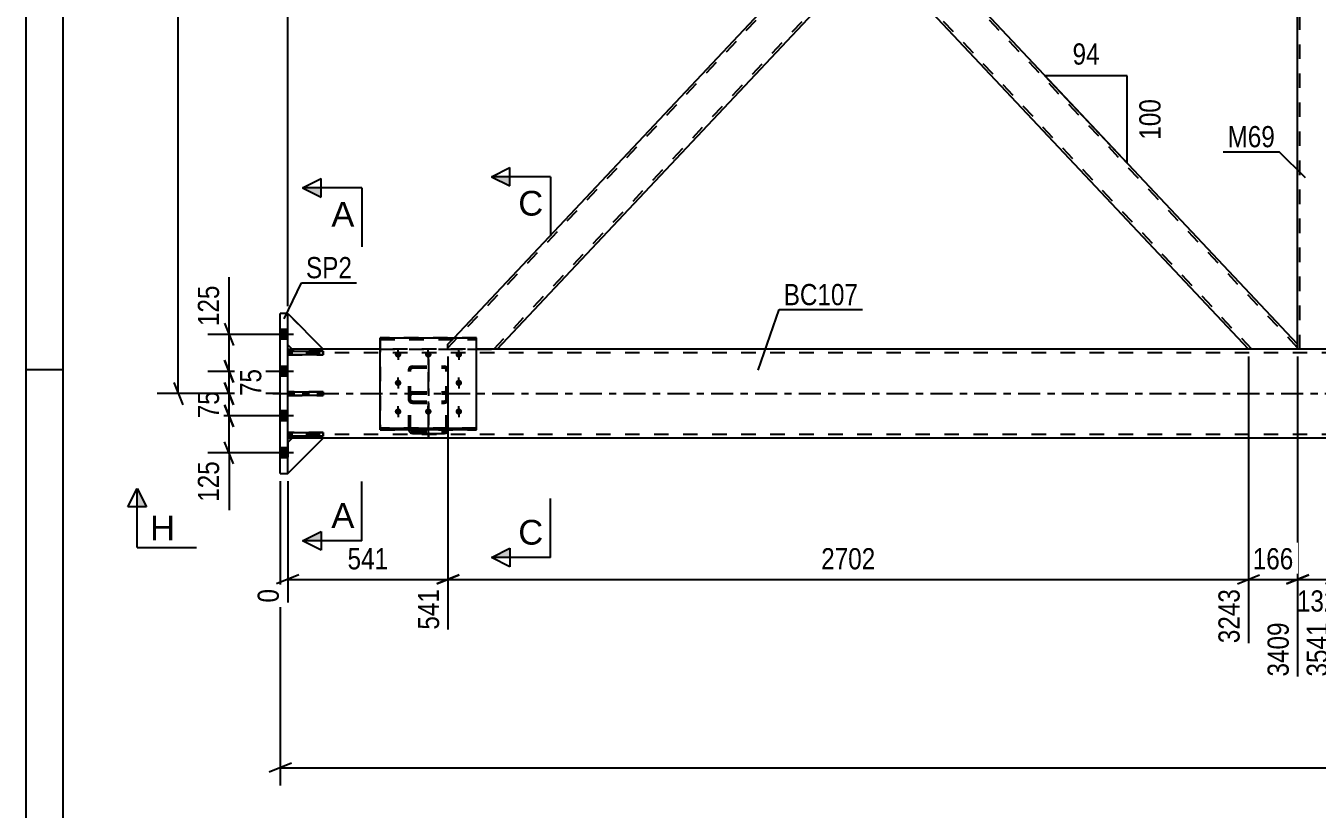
# Model space of a CAD drawing. Header units: millimetres. Extents: x -75 to 766, y -422 to 172.
# Drawn here: x -75.4 to 99, y -183.7 to -77.9 of the extents above; entities that cross this region are included whole.
import ezdxf

# ---------------------------------------------------------------- set-up
doc = ezdxf.new("R2010")
doc.units = ezdxf.units.MM
doc.linetypes.add('DXK_LINE_DOT2', pattern=[3.9198, 1.9599, -1.9599])
doc.linetypes.add('DXK_LINE_DOT3', pattern=[5.9187, 2.979, -0.9799, 0.9799, -0.9799])
doc.styles.add('Arial', font='ARIAL.TTF', dxfattribs={"height": 0.2})
doc.styles.add('Arial Narrow', font='ARIALN.TTF', dxfattribs={"height": 0.2})

# ---------------------------------------------------------------- blocks, each defined once
blk = doc.blocks.new('Unknown-386048478-15116')
at = {"color": 5, "linetype": 'Continuous'}
for p, q in [((-75.36, 171.6), (-75.36, -422.4)), ((-70.36, 166.6), (-70.36, -417.4)), ((-70.36, -124.4), (-75.36, -124.4))]:
    blk.add_line(p, q, dxfattribs=at)
blk = doc.blocks.new('Part-386048478-1387 - 1175')
at = {"color": 7, "linetype": 'DXK_LINE_DOT2'}
for p, q in [((-18.36, -121.41), (90.17, -6)), ((-12.17, -121.6), (96.36, -6.19)), ((96.36, -6), (89.73, -6)), ((42.62, -63.8), (39, -67.65)), ((-18.36, -120.94), (-17.53, -120.06)), ((-18.36, -121.6), (-18.36, -120.94)), ((-18.36, -121.6), (-11.73, -121.6))]:
    blk.add_line(p, q, dxfattribs=at)
at = {"color": 2, "linetype": 'Continuous'}
for p, q in [((-17.53, -120.06), (89.73, -6)), ((96.36, -6.66), (42.62, -63.8)), ((96.36, -6.66), (96.36, -6)), ((-11.73, -121.6), (39, -67.65))]:
    blk.add_line(p, q, dxfattribs=at)
blk = doc.blocks.new('Part-386048478-1396 - 1175')
at = {"color": 7, "linetype": 'DXK_LINE_DOT2'}
for p, q in [((101.64, -6), (96.36, -6)), ((96.36, -6.66), (96.36, -6)), ((96.68, -121.6), (96.68, -6)), ((101.32, -121.6), (101.32, -6)), ((101.64, -6.66), (101.64, -6)), ((96.36, -121.6), (96.36, -120.94)), ((101.64, -121.6), (96.36, -121.6)), ((101.64, -121.6), (101.64, -120.94))]:
    blk.add_line(p, q, dxfattribs=at)
at = {"color": 2, "linetype": 'Continuous'}
for p, q in [((96.36, -120.94), (96.36, -6.66)), ((101.64, -120.94), (101.64, -6.66))]:
    blk.add_line(p, q, dxfattribs=at)
blk = doc.blocks.new('Part-386048478-1403 - 1175')
at = {"color": 7, "linetype": 'DXK_LINE_DOT3'}
blk.add_line((-21, -133.58), (-21, -122.97), dxfattribs=at)
at = {"color": 7, "linetype": 'DXK_LINE_DOT2'}
for p, q in [((-23.6, -124.18), (-23.64, -124.36)), ((-23.64, -132.46), (-23.64, -124.36)), ((-23.5, -124.04), (-23.6, -124.18)), ((-23.34, -123.94), (-23.5, -124.04)), ((-23.4, -124.36), (-23.38, -124.27)), ((-23.4, -132.46), (-23.4, -124.36)), ((-23.38, -124.27), (-23.33, -124.2)), ((-23.16, -123.91), (-23.34, -123.94)), ((-23.33, -124.2), (-23.25, -124.15)), ((-23.25, -124.15), (-23.16, -124.13)), ((-23.16, -123.91), (-18.84, -123.91)), ((-23.16, -124.13), (-18.84, -124.13)), ((-18.66, -123.94), (-18.84, -123.91)), ((-18.84, -124.13), (-18.75, -124.15)), ((-18.75, -124.15), (-18.67, -124.2)), ((-18.67, -124.2), (-18.62, -124.27)), ((-18.5, -124.04), (-18.66, -123.94)), ((-18.62, -124.27), (-18.6, -124.36)), ((-18.6, -132.46), (-18.6, -124.36)), ((-18.4, -124.18), (-18.5, -124.04)), ((-18.36, -124.36), (-18.4, -124.18)), ((-18.36, -132.46), (-18.36, -124.36)), ((-23.64, -127.86), (-23.6, -127.67)), ((-23.64, -128.42), (-23.6, -128.59)), ((-23.6, -128.59), (-23.5, -128.74)), ((-23.5, -128.74), (-23.34, -128.83)), ((-23.38, -127.77), (-23.4, -127.86)), ((-23.38, -128.5), (-23.4, -128.42)), ((-23.33, -127.68), (-23.38, -127.77)), ((-23.33, -128.58), (-23.38, -128.5)), ((-23.34, -127.39), (-23.16, -127.35)), ((-23.34, -128.83), (-23.16, -128.87)), ((-23.25, -127.63), (-23.33, -127.68)), ((-23.25, -128.62), (-23.33, -128.58)), ((-23.16, -127.61), (-23.25, -127.63)), ((-23.16, -128.64), (-23.25, -128.62)), ((-23.16, -127.35), (-18.84, -127.35)), ((-23.16, -127.61), (-18.84, -127.61)), ((-23.16, -128.64), (-18.84, -128.64)), ((-23.16, -128.87), (-18.84, -128.87)), ((-18.84, -127.35), (-18.66, -127.39)), ((-18.75, -127.63), (-18.84, -127.61)), ((-18.75, -128.62), (-18.84, -128.64)), ((-18.84, -128.87), (-18.66, -128.83)), ((-18.67, -127.68), (-18.75, -127.63)), ((-18.67, -128.58), (-18.75, -128.62)), ((-18.62, -127.77), (-18.67, -127.68)), ((-18.62, -128.5), (-18.67, -128.58)), ((-18.66, -128.83), (-18.5, -128.74)), ((-18.6, -127.86), (-18.62, -127.77)), ((-18.6, -128.42), (-18.62, -128.5)), ((-18.5, -128.74), (-18.4, -128.59)), ((-18.4, -127.67), (-18.36, -127.86)), ((-18.4, -128.59), (-18.36, -128.42)), ((-23.63, -132.49), (-23.64, -132.46)), ((-23.4, -132.46), (-23.38, -132.56)), ((-18.62, -132.56), (-18.6, -132.46)), ((-18.36, -132.46), (-18.37, -132.49)), ((-23.38, -132.56), (-23.33, -132.64)), ((-23.33, -132.64), (-23.25, -132.7)), ((-23.25, -132.7), (-23.16, -132.72)), ((-23.16, -132.72), (-18.84, -132.72)), ((-18.84, -132.72), (-18.75, -132.7)), ((-18.75, -132.7), (-18.67, -132.64)), ((-18.67, -132.64), (-18.62, -132.56))]:
    blk.add_line(p, q, dxfattribs=at)
at = {"color": 2, "linetype": 'Continuous'}
for p, q in [((-23.6, -132.66), (-23.63, -132.49)), ((-18.37, -132.49), (-18.4, -132.66)), ((-23.16, -132.97), (-23.34, -132.93)), ((-23.16, -132.97), (-18.84, -132.97)), ((-18.66, -132.93), (-18.84, -132.97))]:
    blk.add_line(p, q, dxfattribs=at)
at = {"color": 7, "linetype": 'DXK_LINE_DOT2'}
for centre, start, end in [((-23.14, -127.84), 114.32, 159.2417), ((-18.86, -127.84), 20.7583, 65.68)]:
    blk.add_arc(centre, 0.496, start, end, dxfattribs=at)
at = {"color": 2, "linetype": 'Continuous'}
for centre, start, end in [((-23.14, -132.48), 200.7583, 245.68), ((-18.86, -132.48), 294.32, 339.2417)]:
    blk.add_arc(centre, 0.496, start, end, dxfattribs=at)
blk = doc.blocks.new('Part-386048478-1408 - 1175')
at = {"color": 2, "linetype": 'Continuous'}
for p, q in [((39.44, -67.19), (42.62, -63.8)), ((96.36, -120.94), (42.62, -63.8)), ((39, -67.65), (39.13, -67.52)), ((89.73, -121.6), (39, -67.65)), ((39.13, -67.52), (39.44, -67.19)), ((96.36, -121.6), (96.36, -120.94))]:
    blk.add_line(p, q, dxfattribs=at)
at = {"color": 7, "linetype": 'DXK_LINE_DOT2'}
for p, q in [((96.36, -121.41), (42.4, -64.03)), ((39.13, -67.52), (39.36, -67.28)), ((39.22, -67.42), (39.24, -67.4)), ((90.17, -121.6), (39.22, -67.42)), ((39.27, -67.37), (39.44, -67.19)), ((96.36, -121.6), (89.73, -121.6))]:
    blk.add_line(p, q, dxfattribs=at)
blk = doc.blocks.new('Part-386048478-1416 - 1175')
at = {"color": 2, "linetype": 'Continuous'}
for p, q in [((-41, -138.4), (-41, -116.8)), ((-40, -116.8), (-41, -116.8)), ((-40, -138.4), (-40, -116.8)), ((-41, -138.4), (-40, -138.4))]:
    blk.add_line(p, q, dxfattribs=at)
blk = doc.blocks.new('Part-386048478-1428 - 1175')
at = {"color": 7, "linetype": 'DXK_LINE_DOT3'}
blk.add_line((-21, -122.97), (-21, -133.58), dxfattribs=at)
at = {"color": 7, "linetype": 'DXK_LINE_DOT2'}
for p, q in [((-23.64, -124.36), (-23.6, -124.18)), ((-23.64, -132.46), (-23.64, -124.36)), ((-23.6, -124.18), (-23.5, -124.04)), ((-23.5, -124.04), (-23.34, -123.94)), ((-23.38, -124.27), (-23.4, -124.36)), ((-23.4, -132.46), (-23.4, -124.36)), ((-23.33, -124.2), (-23.38, -124.27)), ((-23.34, -123.94), (-23.16, -123.91)), ((-23.25, -124.15), (-23.33, -124.2)), ((-23.16, -124.13), (-23.25, -124.15)), ((-23.16, -123.91), (-18.84, -123.91)), ((-23.16, -124.13), (-18.84, -124.13)), ((-18.84, -123.91), (-18.66, -123.94)), ((-18.75, -124.15), (-18.84, -124.13)), ((-18.67, -124.2), (-18.75, -124.15)), ((-18.62, -124.27), (-18.67, -124.2)), ((-18.66, -123.94), (-18.5, -124.04)), ((-18.6, -124.36), (-18.62, -124.27)), ((-18.6, -132.46), (-18.6, -124.36)), ((-18.5, -124.04), (-18.4, -124.18)), ((-18.4, -124.18), (-18.36, -124.36)), ((-18.36, -132.46), (-18.36, -124.36)), ((-23.6, -127.67), (-23.64, -127.86)), ((-23.6, -128.59), (-23.64, -128.42)), ((-23.5, -128.74), (-23.6, -128.59)), ((-23.34, -128.83), (-23.5, -128.74)), ((-23.4, -127.86), (-23.38, -127.77)), ((-23.4, -128.42), (-23.38, -128.5)), ((-23.38, -127.77), (-23.33, -127.68)), ((-23.38, -128.5), (-23.33, -128.58)), ((-23.16, -127.35), (-23.34, -127.39)), ((-23.16, -128.87), (-23.34, -128.83)), ((-23.33, -127.68), (-23.25, -127.63)), ((-23.33, -128.58), (-23.25, -128.62)), ((-23.25, -127.63), (-23.16, -127.61)), ((-23.25, -128.62), (-23.16, -128.64)), ((-23.16, -127.35), (-18.84, -127.35)), ((-23.16, -127.61), (-18.84, -127.61)), ((-23.16, -128.64), (-18.84, -128.64)), ((-23.16, -128.87), (-18.84, -128.87)), ((-18.66, -127.39), (-18.84, -127.35)), ((-18.84, -127.61), (-18.75, -127.63)), ((-18.84, -128.64), (-18.75, -128.62)), ((-18.66, -128.83), (-18.84, -128.87)), ((-18.75, -127.63), (-18.67, -127.68)), ((-18.75, -128.62), (-18.67, -128.58)), ((-18.67, -127.68), (-18.62, -127.77)), ((-18.67, -128.58), (-18.62, -128.5)), ((-18.5, -128.74), (-18.66, -128.83)), ((-18.62, -127.77), (-18.6, -127.86)), ((-18.62, -128.5), (-18.6, -128.42)), ((-18.4, -128.59), (-18.5, -128.74)), ((-18.36, -127.86), (-18.4, -127.67)), ((-18.36, -128.42), (-18.4, -128.59)), ((-23.64, -132.46), (-23.6, -132.66)), ((-23.38, -132.56), (-23.4, -132.46)), ((-18.6, -132.46), (-18.62, -132.56)), ((-18.4, -132.66), (-18.36, -132.46)), ((-23.33, -132.64), (-23.38, -132.56)), ((-23.34, -132.93), (-23.16, -132.97)), ((-23.25, -132.7), (-23.33, -132.64)), ((-23.16, -132.72), (-23.25, -132.7)), ((-23.16, -132.72), (-18.84, -132.72)), ((-23.16, -132.97), (-18.84, -132.97)), ((-18.75, -132.7), (-18.84, -132.72)), ((-18.84, -132.97), (-18.66, -132.93)), ((-18.67, -132.64), (-18.75, -132.7)), ((-18.62, -132.56), (-18.67, -132.64))]:
    blk.add_line(p, q, dxfattribs=at)
for centre, start, end in [((-23.14, -127.84), 114.32, 159.2417), ((-18.86, -127.84), 20.7583, 65.68), ((-23.14, -132.48), 200.7583, 245.68), ((-18.86, -132.48), 294.32, 339.2417)]:
    blk.add_arc(centre, 0.496, start, end, dxfattribs=at)
blk = doc.blocks.new('Part-386048478-1429 - 1175')
at = {"color": 7, "linetype": 'DXK_LINE_DOT2'}
for p, q in [((-14.5, -120.06), (-27.5, -120.06)), ((-27.5, -120.06), (-27.5, -132.49)), ((-27.5, -120.28), (-14.5, -120.28)), ((-14.5, -132.49), (-14.5, -120.06)), ((-14.5, -132.28), (-27.5, -132.28)), ((-27.5, -132.49), (-14.5, -132.49))]:
    blk.add_line(p, q, dxfattribs=at)
blk = doc.blocks.new('Part-386048478-1430 - 1175')
at = {"color": 2, "linetype": 'Continuous'}
for p, q in [((-27.5, -120.06), (-14.5, -120.06)), ((-27.5, -132.49), (-27.5, -120.06)), ((-14.5, -132.49), (-14.5, -120.06)), ((-27.5, -132.28), (-14.5, -132.28)), ((-14.5, -132.49), (-27.5, -132.49))]:
    blk.add_line(p, q, dxfattribs=at)
at = {"color": 7, "linetype": 'DXK_LINE_DOT2'}
blk.add_line((-27.5, -120.28), (-14.5, -120.28), dxfattribs=at)
blk = doc.blocks.new('Part-386048478-1444 - 1175')
at = {"color": 2, "linetype": 'Continuous'}
for p, q in [((-40, -121.6), (-39.4, -121.6)), ((-27.5, -121.6), (-35.2, -121.6)), ((212.5, -121.6), (-14.5, -121.6)), ((-40, -133.6), (-39.4, -133.6)), ((587.64, -133.6), (-35.2, -133.6))]:
    blk.add_line(p, q, dxfattribs=at)
at = {"color": 7, "linetype": 'DXK_LINE_DOT2'}
for p, q in [((-40, -133.6), (-40, -121.6)), ((-35.2, -121.6), (-39.4, -121.6)), ((587.64, -121.6), (-27.5, -121.6)), ((-27.5, -121.6), (-14.5, -121.6)), ((587.64, -122.08), (-40, -122.08)), ((587.64, -133.12), (-40, -133.12)), ((-35.2, -133.6), (-39.4, -133.6))]:
    blk.add_line(p, q, dxfattribs=at)
at = {"color": 7, "linetype": 'DXK_LINE_DOT3'}
blk.add_line((-42, -127.6), (587.64, -127.6), dxfattribs=at)
blk = doc.blocks.new('Bolt-386048478-1529 - 1175')
at = {"linetype": 'Continuous'}
for points in [[(-41, -118.94), (-41, -120.26), (-40, -120.26), (-40, -118.94)], [(-41, -118.94), (-41, -120.26), (-40, -120.26), (-40, -118.94)], [(-41, -118.94), (-41, -120.26), (-40, -120.26), (-40, -118.94)], [(-41, -123.94), (-41, -125.26), (-40, -125.26), (-40, -123.94)], [(-41, -123.94), (-41, -125.26), (-40, -125.26), (-40, -123.94)], [(-41, -129.94), (-41, -131.26), (-40, -131.26), (-40, -129.94)], [(-41, -129.94), (-41, -131.26), (-40, -131.26), (-40, -129.94)], [(-41, -134.94), (-41, -136.26), (-40, -136.26), (-40, -134.94)], [(-41, -134.94), (-41, -136.26), (-40, -136.26), (-40, -134.94)], [(-41, -134.94), (-41, -136.26), (-40, -136.26), (-40, -134.94)]]:
    blk.add_hatch(color=1, dxfattribs=at).paths.add_polyline_path(points)
at = {"color": 1, "linetype": 'Continuous'}
for p, q in [((-39.24, -119.6), (-44, -119.6)), ((-39.24, -119.6), (-44, -119.6)), ((-39.24, -119.6), (-44, -119.6)), ((-40, -118.94), (-41, -118.94)), ((-40, -118.94), (-41, -118.94)), ((-40, -118.94), (-41, -118.94)), ((-40, -120.26), (-41, -120.26)), ((-40, -120.26), (-41, -120.26)), ((-40, -120.26), (-41, -120.26)), ((-39.24, -124.6), (-44, -124.6)), ((-39.24, -124.6), (-44, -124.6)), ((-40, -123.94), (-41, -123.94)), ((-40, -123.94), (-41, -123.94)), ((-40, -125.26), (-41, -125.26)), ((-40, -125.26), (-41, -125.26)), ((-39.24, -130.6), (-44, -130.6)), ((-39.24, -130.6), (-44, -130.6)), ((-40, -129.94), (-41, -129.94)), ((-40, -129.94), (-41, -129.94)), ((-40, -131.26), (-41, -131.26)), ((-40, -131.26), (-41, -131.26)), ((-39.24, -135.6), (-44, -135.6)), ((-39.24, -135.6), (-44, -135.6)), ((-39.24, -135.6), (-44, -135.6)), ((-40, -134.94), (-41, -134.94)), ((-40, -134.94), (-41, -134.94)), ((-40, -134.94), (-41, -134.94)), ((-40, -136.26), (-41, -136.26)), ((-40, -136.26), (-41, -136.26)), ((-40, -136.26), (-41, -136.26))]:
    blk.add_line(p, q, dxfattribs=at)
blk = doc.blocks.new('Bolt-386048478-1537 - 1175')
at = {"color": 1, "linetype": 'DXK_LINE_DOT2'}
for p, q in [((-25.1, -121.92), (-25.1, -123.05)), ((-21.02, -121.92), (-21.02, -123.05)), ((-16.9, -121.92), (-16.9, -123.05)), ((-25.1, -125.75), (-25.1, -126.89)), ((-16.9, -125.75), (-16.9, -126.89)), ((-25.1, -129.62), (-25.1, -130.76)), ((-21.02, -129.62), (-21.02, -130.76)), ((-16.9, -129.62), (-16.9, -130.76))]:
    blk.add_line(p, q, dxfattribs=at)
blk = doc.blocks.new('Bolt-386048478-1538 - 1175')
at = {"linetype": 'Continuous'}
for points in [[(-25.1, -122.73), (-25.19, -122.72), (-25.28, -122.69), (-25.36, -122.65), (-25.43, -122.59), (-25.48, -122.52), (-25.52, -122.44), (-25.54, -122.36), (-25.54, -122.27), (-25.52, -122.19), (-25.48, -122.11), (-25.43, -122.04), (-25.36, -121.98), (-25.28, -121.94), (-25.19, -121.91), (-25.1, -121.9), (-25.01, -121.91), (-24.92, -121.94), (-24.84, -121.98), (-24.77, -122.04), (-24.72, -122.11), (-24.68, -122.19), (-24.66, -122.27), (-24.66, -122.36), (-24.68, -122.44), (-24.72, -122.52), (-24.77, -122.59), (-24.84, -122.65), (-24.92, -122.69), (-25.01, -122.72)], [(-21.02, -122.73), (-21.11, -122.72), (-21.2, -122.69), (-21.28, -122.65), (-21.35, -122.59), (-21.4, -122.52), (-21.44, -122.44), (-21.46, -122.36), (-21.46, -122.27), (-21.44, -122.19), (-21.4, -122.11), (-21.35, -122.04), (-21.28, -121.98), (-21.2, -121.94), (-21.11, -121.91), (-21.02, -121.9), (-20.93, -121.91), (-20.84, -121.94), (-20.76, -121.98), (-20.69, -122.04), (-20.64, -122.11), (-20.6, -122.19), (-20.58, -122.27), (-20.58, -122.36), (-20.6, -122.44), (-20.64, -122.52), (-20.69, -122.59), (-20.76, -122.65), (-20.84, -122.69), (-20.93, -122.72)], [(-16.9, -122.73), (-16.99, -122.72), (-17.08, -122.69), (-17.16, -122.65), (-17.23, -122.59), (-17.28, -122.52), (-17.32, -122.44), (-17.34, -122.36), (-17.34, -122.27), (-17.32, -122.19), (-17.28, -122.11), (-17.23, -122.04), (-17.16, -121.98), (-17.08, -121.94), (-16.99, -121.91), (-16.9, -121.9), (-16.81, -121.91), (-16.72, -121.94), (-16.64, -121.98), (-16.57, -122.04), (-16.52, -122.11), (-16.48, -122.19), (-16.46, -122.27), (-16.46, -122.36), (-16.48, -122.44), (-16.52, -122.52), (-16.57, -122.59), (-16.64, -122.65), (-16.72, -122.69), (-16.81, -122.72)], [(-25.1, -126.56), (-25.19, -126.55), (-25.28, -126.53), (-25.36, -126.48), (-25.43, -126.43), (-25.48, -126.36), (-25.52, -126.28), (-25.54, -126.19), (-25.54, -126.11), (-25.52, -126.02), (-25.48, -125.94), (-25.43, -125.87), (-25.36, -125.81), (-25.28, -125.77), (-25.19, -125.74), (-25.1, -125.74), (-25.01, -125.74), (-24.92, -125.77), (-24.84, -125.81), (-24.77, -125.87), (-24.72, -125.94), (-24.68, -126.02), (-24.66, -126.11), (-24.66, -126.19), (-24.68, -126.28), (-24.72, -126.36), (-24.77, -126.43), (-24.84, -126.48), (-24.92, -126.53), (-25.01, -126.55)], [(-16.9, -126.56), (-16.99, -126.55), (-17.08, -126.53), (-17.16, -126.48), (-17.23, -126.43), (-17.28, -126.36), (-17.32, -126.28), (-17.34, -126.19), (-17.34, -126.11), (-17.32, -126.02), (-17.28, -125.94), (-17.23, -125.87), (-17.16, -125.81), (-17.08, -125.77), (-16.99, -125.74), (-16.9, -125.74), (-16.81, -125.74), (-16.72, -125.77), (-16.64, -125.81), (-16.57, -125.87), (-16.52, -125.94), (-16.48, -126.02), (-16.46, -126.11), (-16.46, -126.19), (-16.48, -126.28), (-16.52, -126.36), (-16.57, -126.43), (-16.64, -126.48), (-16.72, -126.53), (-16.81, -126.55)], [(-25.1, -130.43), (-25.19, -130.42), (-25.28, -130.4), (-25.36, -130.35), (-25.43, -130.3), (-25.48, -130.23), (-25.52, -130.15), (-25.54, -130.06), (-25.54, -129.98), (-25.52, -129.89), (-25.48, -129.81), (-25.43, -129.74), (-25.36, -129.69), (-25.28, -129.64), (-25.19, -129.62), (-25.1, -129.61), (-25.01, -129.62), (-24.92, -129.64), (-24.84, -129.69), (-24.77, -129.74), (-24.72, -129.81), (-24.68, -129.89), (-24.66, -129.98), (-24.66, -130.06), (-24.68, -130.15), (-24.72, -130.23), (-24.77, -130.3), (-24.84, -130.35), (-24.92, -130.4), (-25.01, -130.42)], [(-21.02, -130.43), (-21.11, -130.42), (-21.2, -130.4), (-21.28, -130.35), (-21.35, -130.3), (-21.4, -130.23), (-21.44, -130.15), (-21.46, -130.06), (-21.46, -129.98), (-21.44, -129.89), (-21.4, -129.81), (-21.35, -129.74), (-21.28, -129.69), (-21.2, -129.64), (-21.11, -129.62), (-21.02, -129.61), (-20.93, -129.62), (-20.84, -129.64), (-20.76, -129.69), (-20.69, -129.74), (-20.64, -129.81), (-20.6, -129.89), (-20.58, -129.98), (-20.58, -130.06), (-20.6, -130.15), (-20.64, -130.23), (-20.69, -130.3), (-20.76, -130.35), (-20.84, -130.4), (-20.93, -130.42)], [(-16.9, -130.43), (-16.99, -130.42), (-17.08, -130.4), (-17.16, -130.35), (-17.23, -130.3), (-17.28, -130.23), (-17.32, -130.15), (-17.34, -130.06), (-17.34, -129.98), (-17.32, -129.89), (-17.28, -129.81), (-17.23, -129.74), (-17.16, -129.69), (-17.08, -129.64), (-16.99, -129.62), (-16.9, -129.61), (-16.81, -129.62), (-16.72, -129.64), (-16.64, -129.69), (-16.57, -129.74), (-16.52, -129.81), (-16.48, -129.89), (-16.46, -129.98), (-16.46, -130.06), (-16.48, -130.15), (-16.52, -130.23), (-16.57, -130.3), (-16.64, -130.35), (-16.72, -130.4), (-16.81, -130.42)]]:
    blk.add_hatch(color=1, dxfattribs=at).paths.add_polyline_path(points)
at = {"color": 1, "linetype": 'Continuous'}
for p, q in [((-25.1, -122.71), (-25.1, -121.58)), ((-21.02, -122.71), (-21.02, -121.58)), ((-16.9, -122.71), (-16.9, -121.58)), ((-25.1, -126.55), (-25.1, -125.41)), ((-16.9, -126.55), (-16.9, -125.41)), ((-25.1, -130.42), (-25.1, -129.28)), ((-21.02, -130.42), (-21.02, -129.28)), ((-16.9, -130.42), (-16.9, -129.28))]:
    blk.add_line(p, q, dxfattribs=at)
blk = doc.blocks.new('Part-386048478-21874 - 1175')
at = {"color": 7, "linetype": 'DXK_LINE_DOT2'}
for p, q in [((-39.4, -133.6), (-40, -134.2)), ((-40, -138.4), (-35.2, -133.6)), ((-40, -134.2), (-40, -138.4)), ((-35.2, -133.6), (-39.4, -133.6))]:
    blk.add_line(p, q, dxfattribs=at)
blk = doc.blocks.new('Part-386048478-21875 - 1175')
at = {"color": 2, "linetype": 'Continuous'}
for p, q in [((-39.4, -133.6), (-40, -134.2)), ((-40, -138.4), (-35.2, -133.6)), ((-35.2, -133.6), (-39.4, -133.6))]:
    blk.add_line(p, q, dxfattribs=at)
at = {"color": 7, "linetype": 'DXK_LINE_DOT2'}
blk.add_line((-40, -138.4), (-40, -134.2), dxfattribs=at)
blk = doc.blocks.new('Part-386048478-21876 - 1175')
at = {"color": 7, "linetype": 'DXK_LINE_DOT2'}
for p, q in [((-40, -121), (-40, -116.8)), ((-40, -116.8), (-35.2, -121.6)), ((-39.4, -121.6), (-40, -121)), ((-35.2, -121.6), (-39.4, -121.6))]:
    blk.add_line(p, q, dxfattribs=at)
blk = doc.blocks.new('Part-386048478-21877 - 1175')
at = {"color": 2, "linetype": 'Continuous'}
for p, q in [((-40, -116.8), (-35.2, -121.6)), ((-39.4, -121.6), (-40, -121)), ((-35.2, -121.6), (-39.4, -121.6))]:
    blk.add_line(p, q, dxfattribs=at)
at = {"color": 7, "linetype": 'DXK_LINE_DOT2'}
blk.add_line((-40, -121), (-40, -116.8), dxfattribs=at)
blk = doc.blocks.new('Part-386048478-21878 - 1175')
at = {"color": 2, "linetype": 'Continuous'}
for p, q in [((-40, -127.84), (-40, -127.36)), ((-40, -127.36), (-35.2, -127.36)), ((-35.2, -127.84), (-40, -127.84)), ((-35.2, -127.36), (-35.2, -127.84))]:
    blk.add_line(p, q, dxfattribs=at)
at = {"color": 7, "linetype": 'DXK_LINE_DOT2'}
blk.add_line((-39.4, -127.84), (-39.4, -127.36), dxfattribs=at)
blk = doc.blocks.new('Part-386048478-21879 - 1175')
at = {"color": 2, "linetype": 'Continuous'}
for p, q in [((-40, -122.34), (-40, -121.86)), ((-40, -121.86), (-35.2, -121.86)), ((-35.2, -121.86), (-35.2, -122.34)), ((-35.2, -122.34), (-40, -122.34))]:
    blk.add_line(p, q, dxfattribs=at)
at = {"color": 7, "linetype": 'DXK_LINE_DOT2'}
blk.add_line((-39.4, -122.34), (-39.4, -121.86), dxfattribs=at)
blk = doc.blocks.new('Part-386048478-21880 - 1175')
at = {"color": 2, "linetype": 'Continuous'}
for p, q in [((-40, -133.34), (-40, -132.86)), ((-40, -132.86), (-35.2, -132.86)), ((-35.2, -133.34), (-40, -133.34)), ((-35.2, -132.86), (-35.2, -133.34))]:
    blk.add_line(p, q, dxfattribs=at)
at = {"color": 7, "linetype": 'DXK_LINE_DOT2'}
blk.add_line((-39.4, -133.34), (-39.4, -132.86), dxfattribs=at)
blk = doc.blocks.new('Part-386048478-21881 - 1175')
at = {"color": 7, "linetype": 'DXK_LINE_DOT2'}
for p, q in [((-35.2, -127.36), (-40, -127.36)), ((-40, -127.36), (-40, -127.84)), ((-40, -127.84), (-35.2, -127.84)), ((-39.4, -127.84), (-39.4, -127.36)), ((-35.2, -127.84), (-35.2, -127.36))]:
    blk.add_line(p, q, dxfattribs=at)
blk = doc.blocks.new('Part-386048478-21882 - 1175')
at = {"color": 7, "linetype": 'DXK_LINE_DOT2'}
for p, q in [((-35.2, -121.86), (-40, -121.86)), ((-40, -121.86), (-40, -122.34)), ((-39.4, -122.34), (-39.4, -121.86)), ((-35.2, -122.34), (-35.2, -121.86)), ((-40, -122.34), (-35.2, -122.34))]:
    blk.add_line(p, q, dxfattribs=at)
blk = doc.blocks.new('Part-386048478-21883 - 1175')
at = {"color": 7, "linetype": 'DXK_LINE_DOT2'}
for p, q in [((-35.2, -132.86), (-40, -132.86)), ((-40, -132.86), (-40, -133.34)), ((-40, -133.34), (-35.2, -133.34)), ((-39.4, -133.34), (-39.4, -132.86)), ((-35.2, -133.34), (-35.2, -132.86))]:
    blk.add_line(p, q, dxfattribs=at)
blk = doc.blocks.new('StraightDimension-386048478-60716 - 1175')
at = {"color": 7, "linetype": 'Continuous'}
for p, q in [((-48.52, -118.1), (-47.32, -121.1)), ((-44, -119.6), (-50.77, -119.6)), ((-47.92, -124.6), (-47.92, -119.6)), ((-47.32, -126.1), (-48.52, -123.1)), ((-44, -124.6), (-50.77, -124.6))]:
    blk.add_line(p, q, dxfattribs=at)
at = {"color": 0}
blk.add_wipeout([(-48.67, -112.39), (-52.87, -112.39), (-52.87, -119.08), (-48.67, -119.08)], dxfattribs=at)
at = {"color": 7, "linetype": 'Continuous'}
blk.add_line((-47.92, -119.6), (-47.92, -111.87), dxfattribs=at)
blk.add_line((-47.92, -119.6), (-47.92, -111.87), dxfattribs=at)
at = {"color": 3, "style": 'Arial Narrow'}
blk.add_text('125', height=2.863, rotation=90.0002, dxfattribs=at).set_placement((-49.27, -118.48))
blk = doc.blocks.new('StraightDimension-386048478-60719 - 1175')
at = {"color": 7, "linetype": 'Continuous'}
for p, q in [((-44, -130.6), (-50.77, -130.6)), ((-48.52, -129.1), (-47.32, -132.1)), ((-47.92, -135.6), (-47.92, -130.6)), ((-47.32, -137.1), (-48.52, -134.1)), ((-44, -135.6), (-50.77, -135.6))]:
    blk.add_line(p, q, dxfattribs=at)
at = {"color": 0}
blk.add_wipeout([(-48.67, -136.13), (-52.87, -136.13), (-52.87, -142.81), (-48.67, -142.81)], dxfattribs=at)
at = {"color": 7, "linetype": 'Continuous'}
blk.add_line((-47.92, -135.6), (-47.92, -143.33), dxfattribs=at)
blk.add_line((-47.92, -135.6), (-47.92, -143.33), dxfattribs=at)
at = {"color": 3, "style": 'Arial Narrow'}
blk.add_text('125', height=2.863, rotation=90.0002, dxfattribs=at).set_placement((-49.27, -142.21))
blk = doc.blocks.new('StraightDimension-386048478-27193 - 1175')
at = {"color": 7, "linetype": 'Continuous'}
for p, q in [((0, -7), (0, -51.7)), ((-40, -115.8), (-40, -46.45)), ((-38.5, -48.7), (-41.5, -49.9)), ((-1.5, -49.9), (1.5, -48.7)), ((-40, -49.3), (0, -49.3))]:
    blk.add_line(p, q, dxfattribs=at)
at = {"color": 0}
blk.add_wipeout([(-15.74, -48.55), (-15.74, -44.35), (-24.26, -44.35), (-24.26, -48.55)], dxfattribs=at)
at = {"color": 3, "style": 'Arial Narrow'}
blk.add_text('1000', height=2.863, dxfattribs=at).set_placement((-23.66, -47.95))
blk = doc.blocks.new('AngleDimension-386048478-54198 - 1175')
at = {"color": 7, "linetype": 'Continuous'}
for p, q in [((62.24, -84.66), (62.25, -84.67)), ((73.35, -84.67), (62.25, -84.67)), ((73.35, -96.47), (62.25, -84.67)), ((73.35, -96.47), (73.35, -84.67))]:
    blk.add_line(p, q, dxfattribs=at)
at = {"color": 0}
for points in [[(70.23, -83.77), (70.23, -79.57), (65.37, -79.57), (65.37, -83.77)], [(78.45, -87.23), (74.25, -87.23), (74.25, -93.91), (78.45, -93.91)]]:
    blk.add_wipeout(points, dxfattribs=at)
at = {"color": 3, "style": 'Arial Narrow'}
blk.add_text('94', height=2.863, dxfattribs=at).set_placement((65.97, -83.17))
blk.add_text('100', height=2.863, rotation=90.0002, dxfattribs=at).set_placement((77.85, -93.31))
blk = doc.blocks.new('StraightDimension-386048478-54152 - 1175')
at = {"color": 7, "linetype": 'Continuous'}
for p, q in [((-41, -139.4), (-41, -180.51)), ((-39.5, -177.51), (-42.5, -178.71)), ((-41, -178.11), (599.54, -178.11))]:
    blk.add_line(p, q, dxfattribs=at)
blk = doc.blocks.new('StraightDimension-386048478-60718 - 1175')
at = {"color": 7, "linetype": 'Continuous'}
for p, q in [((-48.52, -126.1), (-47.32, -129.1)), ((-41, -127.6), (-50.77, -127.6)), ((-47.92, -130.6), (-47.92, -127.6)), ((-44, -130.6), (-50.77, -130.6)), ((-47.32, -132.1), (-48.52, -129.1))]:
    blk.add_line(p, q, dxfattribs=at)
at = {"color": 0}
blk.add_wipeout([(-48.67, -126.67), (-52.87, -126.67), (-52.87, -131.53), (-48.67, -131.53)], dxfattribs=at)
at = {"color": 3, "style": 'Arial Narrow'}
blk.add_text('75', height=2.863, rotation=90.0002, dxfattribs=at).set_placement((-49.27, -130.93))
blk = doc.blocks.new('StraightDimension-386048478-26686 - 1175')
at = {"color": 7, "linetype": 'Continuous'}
for p, q in [((-1, 0), (-57.63, 0)), ((-54.18, -1.5), (-55.38, 1.5)), ((-54.78, -127.6), (-54.78, 0)), ((-55.38, -126.1), (-54.18, -129.1)), ((-41, -127.6), (-57.63, -127.6))]:
    blk.add_line(p, q, dxfattribs=at)
at = {"color": 0}
blk.add_wipeout([(-55.53, -59.54), (-59.73, -59.54), (-59.73, -68.06), (-55.53, -68.06)], dxfattribs=at)
at = {"color": 3, "style": 'Arial Narrow'}
blk.add_text('3190', height=2.863, rotation=90.0002, dxfattribs=at).set_placement((-56.13, -67.46))
blk = doc.blocks.new('StraightDimension-386048478-29504 - 1175')
at = {"color": 7, "linetype": 'Continuous'}
for p, q in [((96.36, -122.6), (96.36, -165.8)), ((101.64, -122.6), (101.64, -165.8)), ((94.86, -153.28), (97.86, -152.08)), ((96.36, -152.68), (101.64, -152.68)), ((103.14, -152.08), (100.14, -153.28))]:
    blk.add_line(p, q, dxfattribs=at)
at = {"color": 0}
blk.add_wipeout([(102.34, -157.63), (102.34, -153.43), (95.66, -153.43), (95.66, -157.63)], dxfattribs=at)
at = {"color": 0, "linetype": 'Continuous'}
blk.add_wipeout([(101.04, -157.88), (96.84, -157.88), (96.84, -166.4), (101.04, -166.4)], dxfattribs=at)
at = {"color": 3, "style": 'Arial Narrow'}
blk.add_text('132', height=2.863, dxfattribs=at).set_placement((96.26, -157.03))
at = {"color": 3, "linetype": 'Continuous', "style": 'Arial Narrow'}
blk.add_text('3541', height=2.863, rotation=90.0002, dxfattribs=at).set_placement((100.44, -165.8))
blk = doc.blocks.new('StraightDimension-386048478-29505 - 1175')
at = {"color": 7, "linetype": 'Continuous'}
for p, q in [((89.73, -122.6), (89.73, -161.3)), ((96.36, -122.6), (96.36, -165.8)), ((88.23, -153.28), (91.23, -152.08)), ((89.73, -152.68), (96.36, -152.68)), ((97.86, -152.08), (94.86, -153.28))]:
    blk.add_line(p, q, dxfattribs=at)
at = {"color": 0}
blk.add_wipeout([(96.39, -151.93), (96.39, -147.73), (89.7, -147.73), (89.7, -151.93)], dxfattribs=at)
at = {"color": 0, "linetype": 'Continuous'}
blk.add_wipeout([(95.76, -157.88), (91.56, -157.88), (91.56, -166.4), (95.76, -166.4)], dxfattribs=at)
at = {"color": 3, "style": 'Arial Narrow'}
blk.add_text('166', height=2.863, dxfattribs=at).set_placement((90.3, -151.33))
at = {"color": 3, "linetype": 'Continuous', "style": 'Arial Narrow'}
blk.add_text('3409', height=2.863, rotation=90.0002, dxfattribs=at).set_placement((95.16, -165.8))
blk = doc.blocks.new('StraightDimension-386048478-29506 - 1175')
at = {"color": 7, "linetype": 'Continuous'}
for p, q in [((-18.36, -122.6), (-18.36, -159.47)), ((89.73, -122.6), (89.73, -161.3)), ((-16.86, -152.08), (-19.86, -153.28)), ((-18.36, -152.68), (89.73, -152.68)), ((88.23, -153.28), (91.23, -152.08))]:
    blk.add_line(p, q, dxfattribs=at)
at = {"color": 0}
blk.add_wipeout([(39.94, -151.93), (39.94, -147.73), (31.43, -147.73), (31.43, -151.93)], dxfattribs=at)
at = {"color": 0, "linetype": 'Continuous'}
blk.add_wipeout([(89.13, -153.38), (84.93, -153.38), (84.93, -161.9), (89.13, -161.9)], dxfattribs=at)
at = {"color": 3, "style": 'Arial Narrow'}
blk.add_text('2702', height=2.863, dxfattribs=at).set_placement((32.03, -151.33))
at = {"color": 3, "linetype": 'Continuous', "style": 'Arial Narrow'}
blk.add_text('3243', height=2.863, rotation=90.0002, dxfattribs=at).set_placement((88.53, -161.3))
blk = doc.blocks.new('StraightDimension-386048478-29507 - 1175')
at = {"color": 7, "linetype": 'Continuous'}
for p, q in [((-18.36, -122.6), (-18.36, -159.47)), ((-40, -139.4), (-40, -155.81)), ((-38.5, -152.08), (-41.5, -153.28)), ((-40, -152.68), (-18.36, -152.68)), ((-19.86, -153.28), (-16.86, -152.08))]:
    blk.add_line(p, q, dxfattribs=at)
at = {"color": 0}
blk.add_wipeout([(-25.84, -151.93), (-25.84, -147.73), (-32.52, -147.73), (-32.52, -151.93)], dxfattribs=at)
at = {"color": 0, "linetype": 'Continuous'}
for points in [[(-40.6, -153.38), (-44.8, -153.38), (-44.8, -156.41), (-40.6, -156.41)], [(-18.96, -153.38), (-23.16, -153.38), (-23.16, -160.07), (-18.96, -160.07)]]:
    blk.add_wipeout(points, dxfattribs=at)
at = {"color": 3, "style": 'Arial Narrow'}
blk.add_text('541', height=2.863, dxfattribs=at).set_placement((-31.92, -151.33))
at = {"color": 3, "linetype": 'Continuous', "style": 'Arial Narrow'}
for s, height, p in [('0', 2.86, (-41.2, -155.81)), ('541', 2.863, (-19.56, -159.47))]:
    blk.add_text(s, height=height, rotation=90.0002, dxfattribs=at).set_placement(p)
blk = doc.blocks.new('StraightDimension-386048478-60717 - 1175')
at = {"color": 7, "linetype": 'Continuous'}
for p, q in [((-48.52, -123.1), (-47.32, -126.1)), ((-44, -124.6), (-50.32, -124.6)), ((-47.92, -127.6), (-47.92, -124.6)), ((-47.32, -129.1), (-48.52, -126.1)), ((-41, -127.6), (-50.32, -127.6))]:
    blk.add_line(p, q, dxfattribs=at)
at = {"color": 0}
blk.add_wipeout([(-42.97, -123.67), (-47.17, -123.67), (-47.17, -128.53), (-42.97, -128.53)], dxfattribs=at)
at = {"color": 3, "style": 'Arial Narrow'}
blk.add_text('75', height=2.863, rotation=90.0002, dxfattribs=at).set_placement((-43.57, -127.93))
blk = doc.blocks.new('Mark-386048478-31480 - 1175')
at = {"color": 0}
blk.add_wipeout([(93.29, -94.33), (93.29, -91.33), (86.9, -91.33), (86.9, -94.33)], dxfattribs=at)
blk.add_wipeout([(93.29, -94.33), (93.29, -91.33), (86.9, -91.33), (86.9, -94.33)], dxfattribs=at)
at = {"color": 30, "linetype": 'Continuous'}
for p in [(86.3, -94.93), (97.43, -98.47)]:
    blk.add_line(p, (93.89, -94.93), dxfattribs=at)
at = {"color": 3, "style": 'Arial Narrow'}
blk.add_text('M69', height=2.863, dxfattribs=at).set_placement((86.9, -94.33))
blk = doc.blocks.new('Mark-386048478-31536 - 1175')
at = {"color": 0}
blk.add_wipeout([(37.02, -115.66), (37.02, -112.66), (26.97, -112.66), (26.97, -115.66)], dxfattribs=at)
blk.add_wipeout([(37.02, -115.66), (37.02, -112.66), (26.97, -112.66), (26.97, -115.66)], dxfattribs=at)
at = {"color": 30, "linetype": 'Continuous'}
for p, q in [((23.54, -124.44), (26.37, -116.26)), ((26.37, -116.26), (37.62, -116.26))]:
    blk.add_line(p, q, dxfattribs=at)
at = {"color": 3, "style": 'Arial Narrow'}
blk.add_text('BC107', height=2.863, dxfattribs=at).set_placement((26.97, -115.66))
blk = doc.blocks.new('SectionMark-386048478-32779 - 1175')
at = {"linetype": 'Continuous'}
for points in [[(-35.5, -99.8), (-35.5, -101.05), (-38, -99.8)], [(-35.5, -146.23), (-35.5, -147.48), (-38, -147.48)]]:
    blk.add_hatch(color=6, dxfattribs=at).paths.add_polyline_path(points)
at = {"color": 6, "linetype": 'Continuous'}
for p, q in [((-38, -99.8), (-35.5, -98.55)), ((-35.5, -101.05), (-35.5, -98.55)), ((-30, -99.8), (-38, -99.8)), ((-38, -99.8), (-35.5, -101.05)), ((-30, -99.8), (-30, -107.8)), ((-30, -147.48), (-30, -139.48)), ((-38, -147.48), (-35.5, -146.23)), ((-35.5, -146.23), (-35.5, -148.73)), ((-30, -147.48), (-38, -147.48)), ((-35.5, -148.73), (-38, -147.48))]:
    blk.add_line(p, q, dxfattribs=at)
at = {"color": 0, "linetype": 'Continuous'}
for points in [[(-31, -105.05), (-31, -101.55), (-34.11, -101.55), (-34.11, -105.05)], [(-31, -145.73), (-31, -142.23), (-34.11, -142.23), (-34.11, -145.73)]]:
    blk.add_wipeout(points, dxfattribs=at)
at = {"color": 3, "linetype": 'Continuous', "style": 'Arial'}
for p in [(-34.11, -105.05), (-34.11, -145.73)]:
    blk.add_text('A', height=3.34, dxfattribs=at).set_placement(p)
blk = doc.blocks.new('SectionMark-386048478-39707 - 1175')
at = {"linetype": 'Continuous'}
for points in [[(-10, -98.31), (-10, -99.56), (-12.5, -98.31)], [(-10, -148.49), (-10, -149.74), (-12.5, -149.74)]]:
    blk.add_hatch(color=6, dxfattribs=at).paths.add_polyline_path(points)
at = {"color": 6, "linetype": 'Continuous'}
for p, q in [((-12.5, -98.31), (-10, -97.06)), ((-10, -99.56), (-10, -97.06)), ((-4.5, -98.31), (-12.5, -98.31)), ((-12.5, -98.31), (-10, -99.56)), ((-4.5, -98.31), (-4.5, -106.31)), ((-4.5, -149.74), (-4.5, -141.74)), ((-12.5, -149.74), (-10, -148.49)), ((-4.5, -149.74), (-12.5, -149.74)), ((-10, -150.99), (-12.5, -149.74)), ((-10, -148.49), (-10, -150.99))]:
    blk.add_line(p, q, dxfattribs=at)
at = {"color": 0, "linetype": 'Continuous'}
for points in [[(-5.5, -103.56), (-5.5, -100.06), (-8.87, -100.06), (-8.87, -103.56)], [(-5.5, -147.99), (-5.5, -144.49), (-8.87, -144.49), (-8.87, -147.99)]]:
    blk.add_wipeout(points, dxfattribs=at)
at = {"color": 3, "linetype": 'Continuous', "style": 'Arial'}
for p in [(-8.87, -103.56), (-8.87, -147.99)]:
    blk.add_text('C', height=3.34, dxfattribs=at).set_placement(p)
blk = doc.blocks.new('Mark-386048478-41062 - 1175')
at = {"color": 0}
blk.add_wipeout([(-31.32, -112.02), (-31.32, -109.02), (-37.53, -109.02), (-37.53, -112.02)], dxfattribs=at)
blk.add_wipeout([(-31.32, -112.02), (-31.32, -109.02), (-37.53, -109.02), (-37.53, -112.02)], dxfattribs=at)
at = {"color": 30, "linetype": 'Continuous'}
for p, q in [((-40.5, -117.52), (-38.13, -112.62)), ((-38.13, -112.62), (-30.72, -112.62))]:
    blk.add_line(p, q, dxfattribs=at)
at = {"color": 3, "style": 'Arial Narrow'}
blk.add_text('SP2', height=2.863, dxfattribs=at).set_placement((-37.53, -112.02))
blk = doc.blocks.new('SectionMark-386048478-48611 - 1175')
at = {"linetype": 'Continuous'}
blk.add_hatch(color=6, dxfattribs=at).paths.add_polyline_path([(-59.08, -142.9), (-60.33, -142.9), (-60.33, -140.4)])
at = {"color": 6, "linetype": 'Continuous'}
for p, q in [((-61.58, -142.9), (-60.33, -140.4)), ((-60.33, -148.4), (-60.33, -140.4)), ((-60.33, -140.4), (-59.08, -142.9)), ((-59.08, -142.9), (-61.58, -142.9)), ((-60.33, -148.4), (-52.33, -148.4))]:
    blk.add_line(p, q, dxfattribs=at)
at = {"color": 0, "linetype": 'Continuous'}
blk.add_wipeout([(-55.21, -147.4), (-55.21, -143.9), (-58.58, -143.9), (-58.58, -147.4)], dxfattribs=at)
at = {"color": 3, "linetype": 'Continuous', "style": 'Arial'}
blk.add_text('H', height=3.34, dxfattribs=at).set_placement((-58.58, -147.4))

msp = doc.modelspace()

# ---------------------------------------------------------------- block references
for name in ['Unknown-386048478-15116', 'Part-386048478-1387 - 1175', 'Part-386048478-1396 - 1175', 'Part-386048478-1408 - 1175', 'Part-386048478-1416 - 1175', 'Part-386048478-21876 - 1175', 'Part-386048478-21877 - 1175', 'Bolt-386048478-1529 - 1175', 'Part-386048478-1429 - 1175', 'Part-386048478-1430 - 1175', 'Part-386048478-1444 - 1175', 'Part-386048478-21879 - 1175', 'Part-386048478-21882 - 1175', 'Bolt-386048478-1538 - 1175', 'Bolt-386048478-1537 - 1175', 'Part-386048478-1403 - 1175', 'Part-386048478-1428 - 1175', 'Part-386048478-21878 - 1175', 'Part-386048478-21881 - 1175', 'Part-386048478-21880 - 1175', 'Part-386048478-21883 - 1175', 'Part-386048478-21874 - 1175', 'Part-386048478-21875 - 1175']:
    msp.add_blockref(name, (0, 0))

# ---------------------------------------------------------------- next in the draw order: block references
for name in ['StraightDimension-386048478-27193 - 1175', 'AngleDimension-386048478-54198 - 1175', 'Mark-386048478-31480 - 1175', 'StraightDimension-386048478-60716 - 1175', 'StraightDimension-386048478-60719 - 1175', 'StraightDimension-386048478-54152 - 1175']:
    msp.add_blockref(name, (0, 0))

# ---------------------------------------------------------------- next in the draw order: block references
for name in ['StraightDimension-386048478-29504 - 1175', 'StraightDimension-386048478-60718 - 1175']:
    msp.add_blockref(name, (0, 0))

# ---------------------------------------------------------------- next in the draw order: block references
for name in ['StraightDimension-386048478-26686 - 1175', 'StraightDimension-386048478-29505 - 1175']:
    msp.add_blockref(name, (0, 0))

# ---------------------------------------------------------------- next in the draw order: block references
msp.add_blockref('StraightDimension-386048478-29506 - 1175', (0, 0))

# ---------------------------------------------------------------- next in the draw order: block references
for name in ['SectionMark-386048478-39707 - 1175', 'Mark-386048478-31536 - 1175', 'StraightDimension-386048478-29507 - 1175']:
    msp.add_blockref(name, (0, 0))

# ---------------------------------------------------------------- next in the draw order: block references
for name in ['SectionMark-386048478-32779 - 1175', 'StraightDimension-386048478-60717 - 1175']:
    msp.add_blockref(name, (0, 0))

# ---------------------------------------------------------------- next in the draw order: block references
for name in ['Mark-386048478-41062 - 1175', 'SectionMark-386048478-48611 - 1175']:
    msp.add_blockref(name, (0, 0))

doc.saveas('drawing.dxf')
